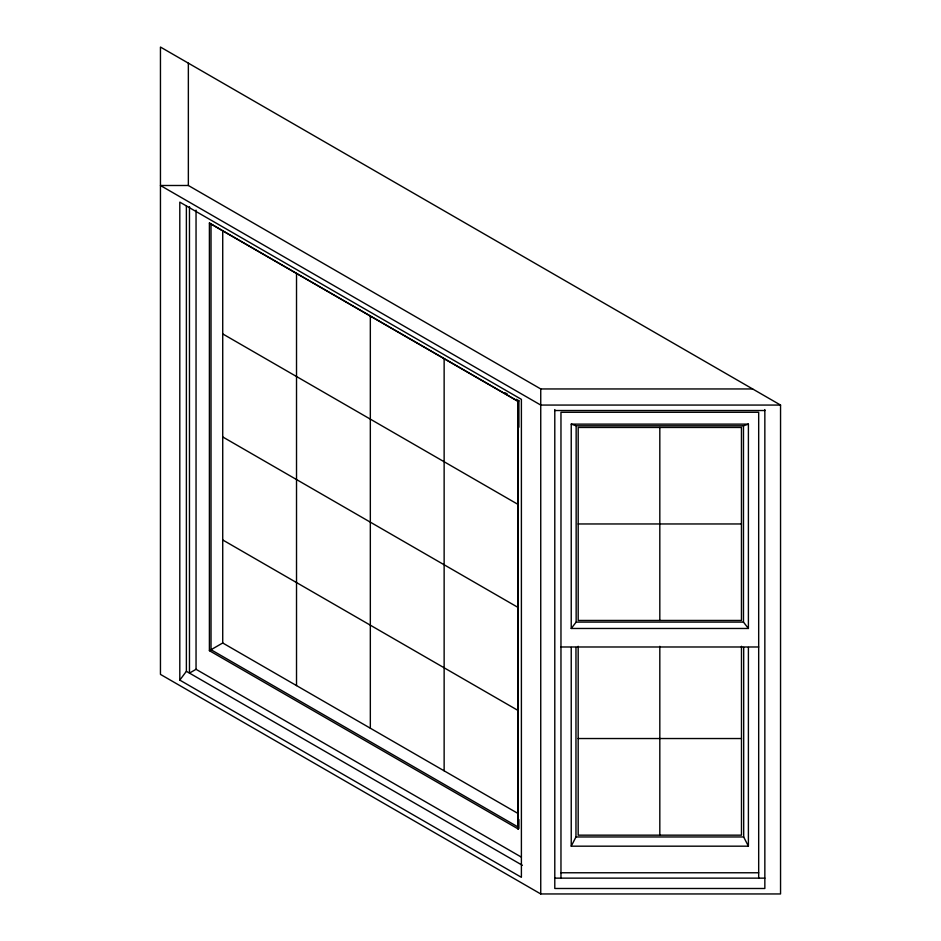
<?xml version="1.0" encoding="UTF-8"?>
<svg xmlns="http://www.w3.org/2000/svg" width="941" height="941" viewBox="0 0 941 941"><rect width="100%" height="100%" fill="white"/><g stroke="black" fill="none" stroke-linecap="round" stroke-linejoin="round"><path stroke-width="1.41" d="M518.903 427.238L518.903 400.784L518.103 401.242L209.396 223.017L209.396 650.678L518.103 828.903L518.42 828.162M748.401 647.455L748.401 846.182L571.234 846.182L575.963 836.961L575.963 647.443M179.802 680.108L179.802 202.127L521.396 399.349L521.396 877.318L179.802 680.108L186.377 671.321L186.377 205.679M571.234 628.47L576.151 622.107L576.151 425.803L571.234 424.132L571.234 628.47L748.401 628.47L748.401 424.132L571.234 424.132M518.103 828.903L518.079 401.254L518.103 828.903L518.903 828.445L518.903 819.623M209.396 650.678L222.723 642.985L222.723 230.886L209.396 223.017M521.302 857.086L196.046 669.31L189.47 673.097L189.47 206.608M576.151 425.803L743.484 425.803L748.401 424.132M752.647 388.951L540.746 388.951L188.353 185.495L160.452 185.495L540.746 405.065L780.548 405.065L780.548 893.95L540.746 893.95L160.452 674.391L160.452 47.05L780.548 405.065M554.79 410.523L764.845 410.523M578.186 523.961L741.449 523.961M576.151 622.107L743.484 622.107L748.401 628.47M560.965 646.985L758.681 646.985M578.174 738.532L741.473 738.532M575.963 836.961L743.684 836.961L748.401 846.182M560.965 872.766L758.681 872.766M554.79 878.141L764.845 878.141M504.929 392.715L507.47 394.185M516.362 399.313L518.903 400.784M222.723 230.886L517.938 401.337M222.723 333.914L517.938 504.364M222.723 436.942L517.938 607.38M222.723 539.958L517.938 710.408M222.723 642.985L517.938 813.436M518.079 827.021L211.019 649.737L211.019 223.97M186.377 671.321L522.349 865.285M764.845 409.558L764.845 888.492L554.79 888.492L554.79 409.558M758.681 878.141L758.681 412.276L560.965 412.276L560.965 878.141M743.684 647.443L743.684 836.961M743.484 425.803L743.484 622.107M741.473 646.302L741.473 835.161L578.174 835.161L578.174 646.302M659.817 427.461L659.817 620.448M659.817 646.302L659.817 835.161M571.234 647.455L571.234 846.182M540.746 388.951L540.746 893.95M444.14 358.721L444.14 770.82M370.331 316.117L370.331 728.205M296.521 273.502L296.521 685.601M196.046 210.149L196.046 669.31M188.353 63.165L188.353 185.495M741.449 427.461L578.186 427.461L578.186 620.448L741.449 620.448L741.449 427.461"/></g></svg>
